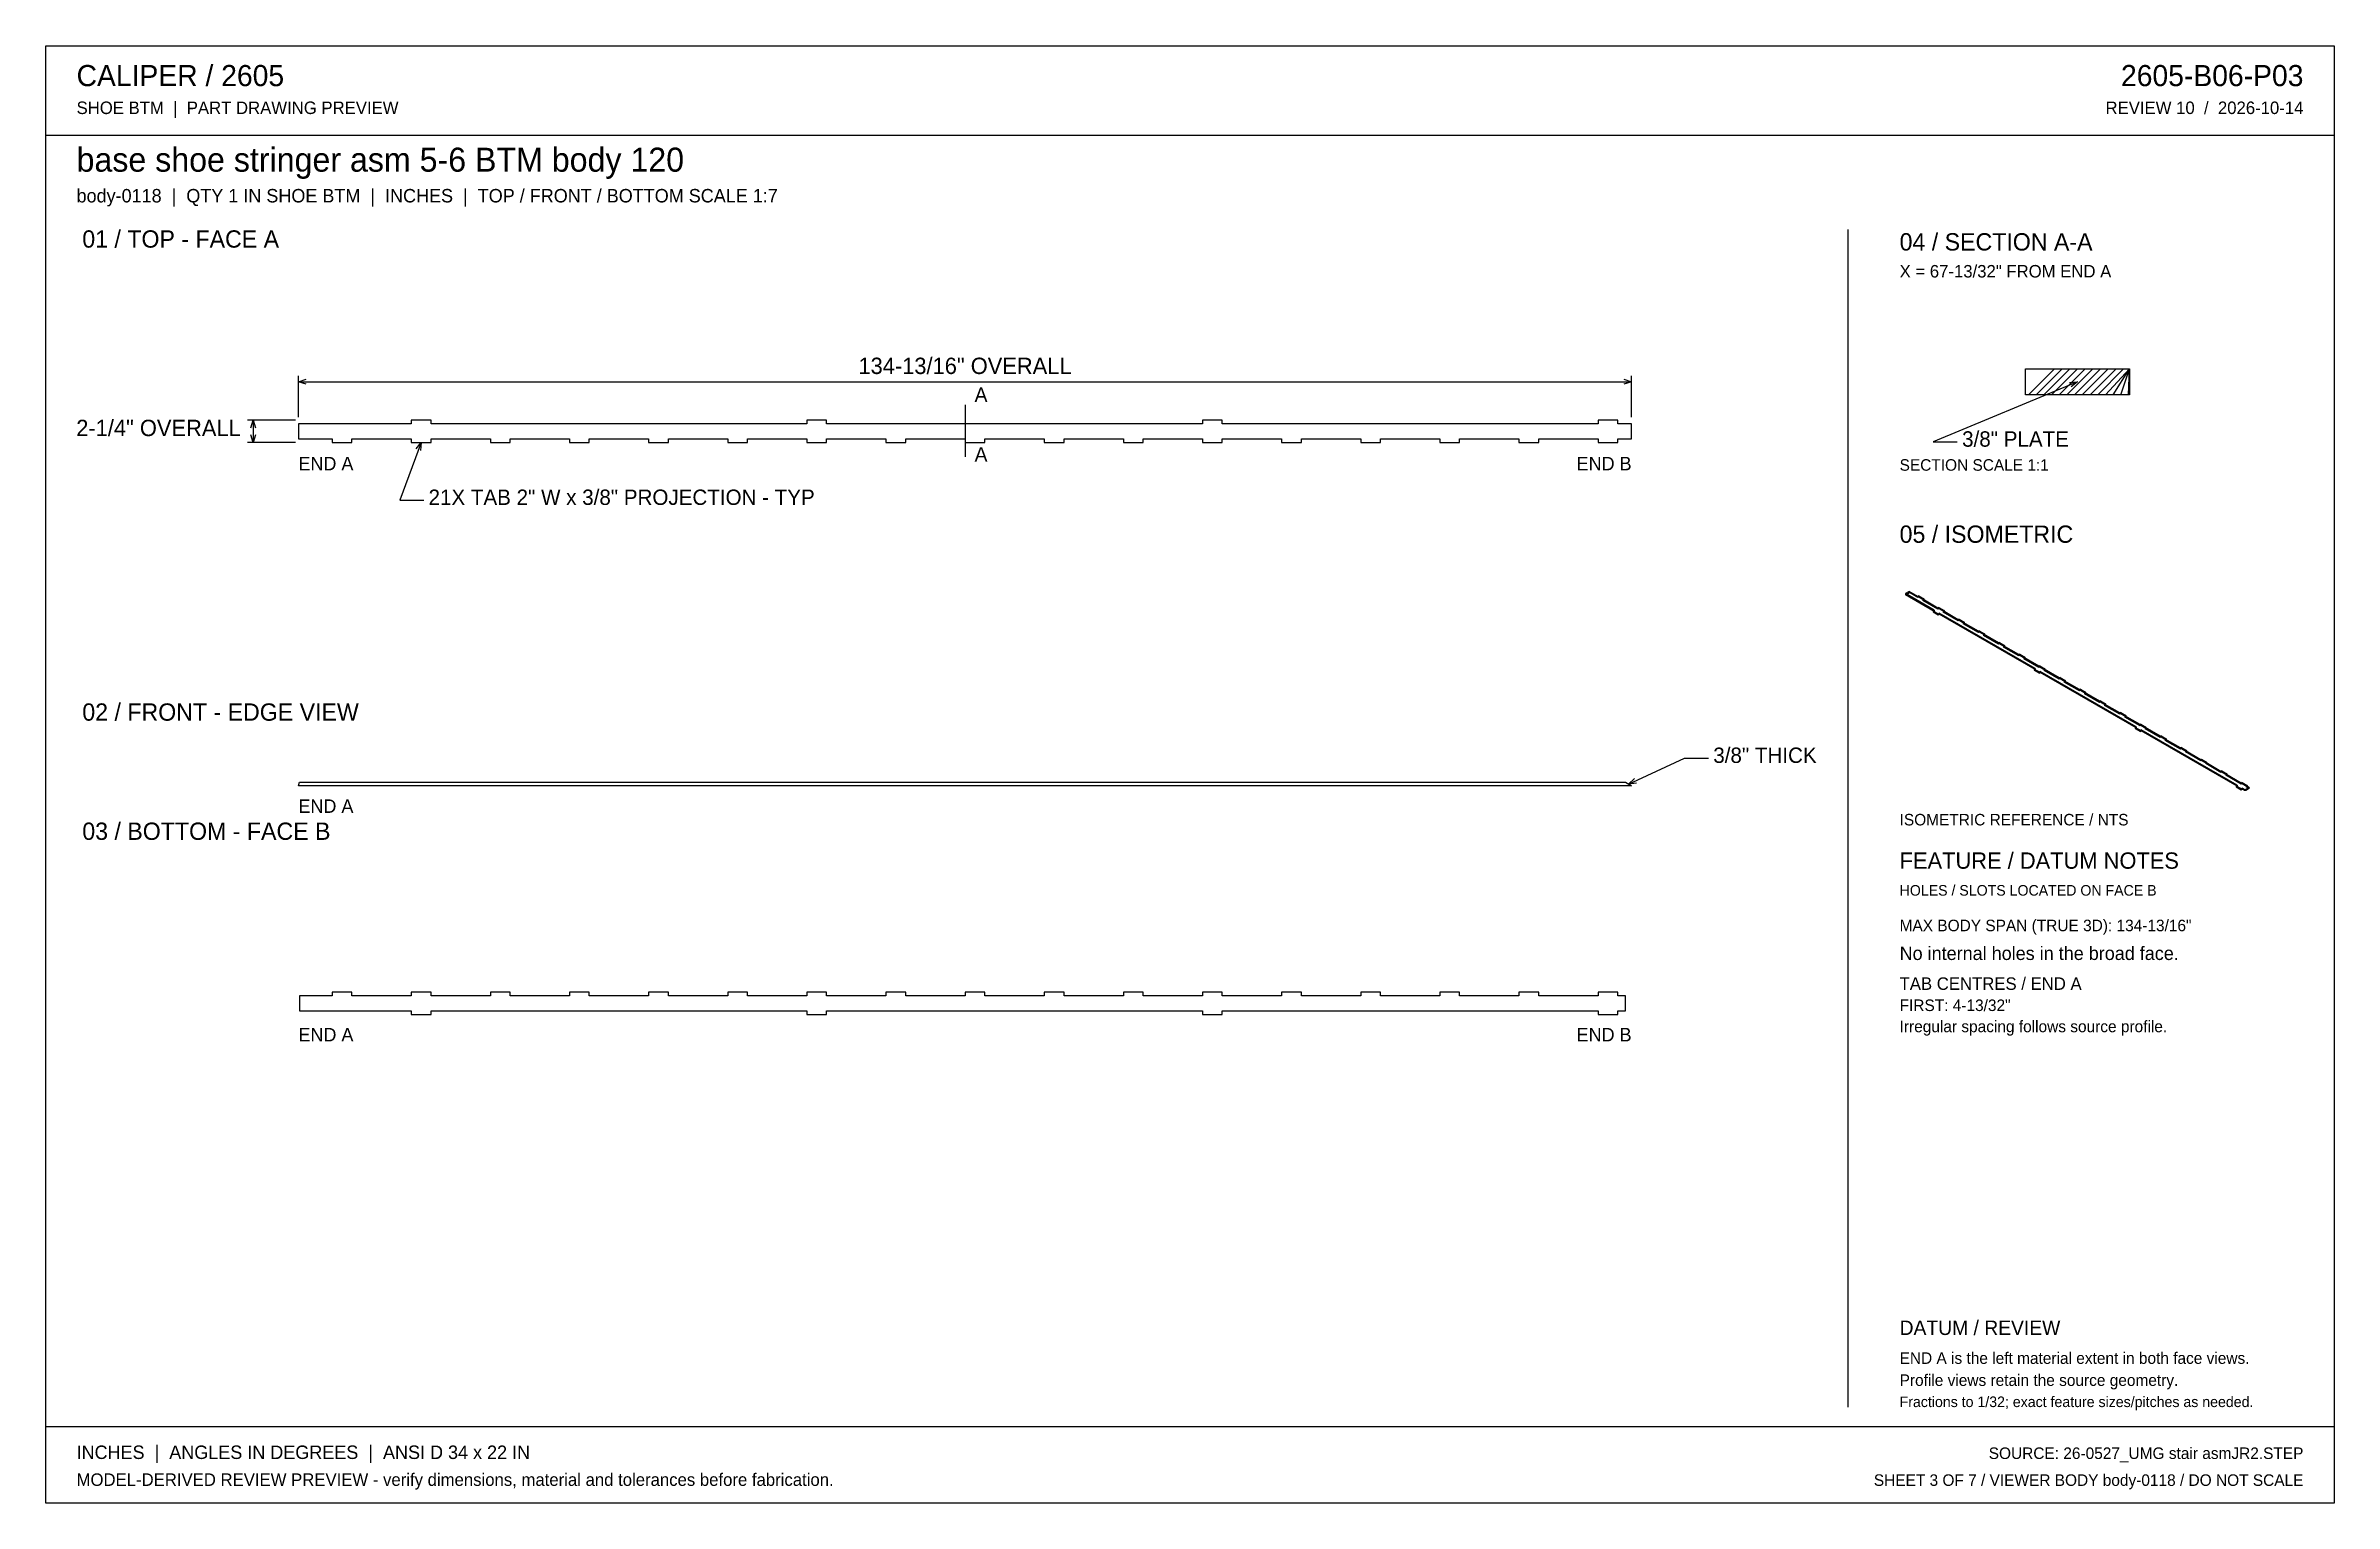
# Model space of a CAD drawing. Header units: inches. Extents: x 3 to 235, y 3 to 151.
import ezdxf
from ezdxf.enums import TextEntityAlignment as Align

# ---------------------------------------------------------------- set-up
doc = ezdxf.new("R2010")
doc.units = ezdxf.units.IN
doc.header["$MEASUREMENT"] = 0

msp = doc.modelspace()

# ---------------------------------------------------------------- linework, layer by layer
at = {"layer": 'ANNOTATION'}
for p, q in [((28.85, 113.13), (28.85, 117.31)), ((28.85, 116.72), (29.63, 116.97)), ((28.85, 116.72), (163.65, 116.72)), ((29.63, 116.48), (28.85, 116.72)), ((162.87, 116.97), (163.65, 116.72)), ((163.65, 116.72), (162.87, 116.48)), ((163.65, 113.13), (163.65, 117.31)), ((208.74, 116.72), (194.15, 110.64)), ((207.92, 116.64), (208.74, 116.72)), ((208.74, 116.72), (208.11, 116.19)), ((96.25, 114.39), (96.25, 109.13)), ((28.56, 112.83), (23.7, 112.83)), ((24.04, 112.06), (24.28, 112.83)), ((24.28, 110.58), (24.04, 111.36)), ((24.28, 112.83), (24.28, 110.58)), ((24.28, 112.83), (24.52, 112.06)), ((24.52, 111.36), (24.28, 110.58)), ((28.56, 110.58), (23.7, 110.58)), ((41.26, 110.58), (39.09, 104.75)), ((40.76, 109.94), (41.26, 110.58)), ((41.26, 110.58), (41.21, 109.77)), ((194.15, 110.64), (196.58, 110.64)), ((39.09, 104.75), (41.52, 104.75)), ((163.34, 76.03), (169, 78.65)), ((163.34, 76.03), (163.95, 76.58)), ((169, 78.65), (171.43, 78.65)), ((164.15, 76.14), (163.34, 76.03))]:
    msp.add_line(p, q, dxfattribs=at)
at = {"layer": 'OUTLINE'}
for p, q in [((3.31, 150.69), (234.69, 150.69)), ((3.31, 3.31), (3.31, 150.69)), ((234.69, 150.69), (234.69, 3.31)), ((3.31, 141.65), (234.69, 141.65)), ((185.5, 132.12), (185.5, 13.03)), ((203.49, 118.03), (213.99, 118.03)), ((203.49, 115.4), (203.49, 118.03)), ((203.78, 115.4), (206.4, 118.03)), ((204.56, 115.4), (207.18, 118.03)), ((205.33, 115.4), (207.96, 118.03)), ((206.11, 115.4), (208.74, 118.03)), ((206.89, 115.4), (209.51, 118.03)), ((207.67, 115.4), (210.29, 118.03)), ((208.44, 115.4), (211.07, 118.03)), ((209.22, 115.4), (211.85, 118.03)), ((210, 115.4), (212.63, 118.03)), ((210.78, 115.4), (213.4, 118.03)), ((211.56, 115.4), (213.99, 118.03)), ((212.33, 115.4), (213.99, 118.03)), ((213.11, 115.4), (213.99, 118.03)), ((213.89, 115.4), (213.99, 118.03)), ((213.99, 118.03), (213.99, 115.4)), ((213.99, 115.4), (203.49, 115.4)), ((40.26, 112.46), (28.85, 112.46)), ((28.85, 112.46), (28.85, 110.96)), ((42.26, 112.83), (40.26, 112.83)), ((40.26, 112.83), (40.26, 112.46)), ((42.26, 112.46), (42.26, 112.83)), ((80.26, 112.46), (42.26, 112.46)), ((82.26, 112.83), (80.26, 112.83)), ((80.26, 112.83), (80.26, 112.46)), ((82.26, 112.46), (82.26, 112.83)), ((120.26, 112.46), (82.26, 112.46)), ((122.26, 112.83), (120.26, 112.83)), ((120.26, 112.83), (120.26, 112.46)), ((122.26, 112.46), (122.26, 112.83)), ((160.26, 112.46), (122.26, 112.46)), ((162.26, 112.83), (160.26, 112.83)), ((160.26, 112.83), (160.26, 112.46)), ((162.26, 112.46), (162.26, 112.83)), ((163.65, 112.46), (162.26, 112.46)), ((163.65, 110.96), (163.65, 112.46)), ((28.85, 110.96), (32.26, 110.96)), ((32.26, 110.96), (32.26, 110.58)), ((32.26, 110.58), (34.26, 110.58)), ((34.26, 110.58), (34.26, 110.96)), ((34.26, 110.96), (40.26, 110.96)), ((40.26, 110.96), (40.26, 110.58)), ((40.26, 110.58), (42.26, 110.58)), ((42.26, 110.58), (42.26, 110.96)), ((42.26, 110.96), (48.26, 110.96)), ((48.26, 110.96), (48.26, 110.58)), ((48.26, 110.58), (50.26, 110.58)), ((50.26, 110.58), (50.26, 110.96)), ((50.26, 110.96), (56.26, 110.96)), ((56.26, 110.96), (56.26, 110.58)), ((56.26, 110.58), (58.26, 110.58)), ((58.26, 110.58), (58.26, 110.96)), ((58.26, 110.96), (64.26, 110.96)), ((64.26, 110.96), (64.26, 110.58)), ((64.26, 110.58), (66.26, 110.58)), ((66.26, 110.58), (66.26, 110.96)), ((66.26, 110.96), (72.26, 110.96)), ((72.26, 110.96), (72.26, 110.58)), ((72.26, 110.58), (74.26, 110.58)), ((74.26, 110.58), (74.26, 110.96)), ((74.26, 110.96), (80.26, 110.96)), ((80.26, 110.96), (80.26, 110.58)), ((80.26, 110.58), (82.26, 110.58)), ((82.26, 110.58), (82.26, 110.96)), ((82.26, 110.96), (88.26, 110.96)), ((88.26, 110.96), (88.26, 110.58)), ((88.26, 110.58), (90.26, 110.58)), ((90.26, 110.58), (90.26, 110.96)), ((90.26, 110.96), (96.26, 110.96)), ((96.26, 110.96), (96.26, 110.58)), ((96.26, 110.58), (98.26, 110.58)), ((98.26, 110.58), (98.26, 110.96)), ((98.26, 110.96), (104.26, 110.96)), ((104.26, 110.96), (104.26, 110.58)), ((104.26, 110.58), (106.26, 110.58)), ((106.26, 110.58), (106.26, 110.96)), ((106.26, 110.96), (112.26, 110.96)), ((112.26, 110.96), (112.26, 110.58)), ((112.26, 110.58), (114.26, 110.58)), ((114.26, 110.58), (114.26, 110.96)), ((114.26, 110.96), (120.26, 110.96)), ((120.26, 110.96), (120.26, 110.58)), ((120.26, 110.58), (122.26, 110.58)), ((122.26, 110.58), (122.26, 110.96)), ((122.26, 110.96), (128.26, 110.96)), ((128.26, 110.96), (128.26, 110.58)), ((128.26, 110.58), (130.26, 110.58)), ((130.26, 110.58), (130.26, 110.96)), ((130.26, 110.96), (136.26, 110.96)), ((136.26, 110.96), (136.26, 110.58)), ((136.26, 110.58), (138.26, 110.58)), ((138.26, 110.58), (138.26, 110.96)), ((138.26, 110.96), (144.26, 110.96)), ((144.26, 110.96), (144.26, 110.58)), ((144.26, 110.58), (146.26, 110.58)), ((146.26, 110.58), (146.26, 110.96)), ((146.26, 110.96), (152.26, 110.96)), ((152.26, 110.96), (152.26, 110.58)), ((152.26, 110.58), (154.26, 110.58)), ((154.26, 110.58), (154.26, 110.96)), ((154.26, 110.96), (160.26, 110.96)), ((160.26, 110.96), (160.26, 110.58)), ((160.26, 110.58), (162.26, 110.58)), ((162.26, 110.58), (162.26, 110.96)), ((162.26, 110.96), (163.65, 110.96)), ((191.72, 95.52), (191.33, 95.29)), ((191.33, 95.29), (191.36, 95.17)), ((194.25, 93.61), (191.33, 95.29)), ((191.36, 95.17), (191.74, 95.39)), ((194.25, 93.5), (191.36, 95.17)), ((192.59, 95.01), (191.72, 95.52)), ((191.74, 95.39), (191.72, 95.52)), ((192.59, 94.9), (191.74, 95.39)), ((192.68, 95.07), (192.59, 95.01)), ((192.59, 95.01), (192.59, 94.9)), ((192.68, 94.96), (192.59, 94.9)), ((192.68, 95.07), (193.19, 94.77)), ((192.68, 95.07), (192.68, 94.96)), ((192.68, 94.96), (193.19, 94.66)), ((193.19, 94.77), (193.1, 94.72)), ((193.1, 94.72), (193.1, 94.61)), ((194.63, 93.83), (193.1, 94.72)), ((193.19, 94.66), (193.1, 94.61)), ((194.63, 93.72), (193.1, 94.61)), ((193.19, 94.77), (193.19, 94.66)), ((194.15, 93.56), (194.25, 93.61)), ((194.15, 93.56), (194.66, 93.26)), ((194.15, 93.56), (194.15, 93.45)), ((194.15, 93.45), (194.25, 93.5)), ((194.15, 93.45), (194.66, 93.15)), ((194.25, 93.61), (194.25, 93.5)), ((194.73, 93.89), (194.63, 93.83)), ((194.63, 93.83), (194.63, 93.72)), ((194.73, 93.78), (194.63, 93.72)), ((194.66, 93.26), (194.76, 93.32)), ((194.66, 93.26), (194.66, 93.15)), ((194.66, 93.15), (194.76, 93.21)), ((194.73, 93.89), (194.73, 93.78)), ((194.73, 93.89), (195.24, 93.59)), ((194.73, 93.78), (195.24, 93.48)), ((194.76, 93.32), (194.76, 93.21)), ((204.46, 87.72), (194.76, 93.32)), ((204.46, 87.61), (194.76, 93.21)), ((195.24, 93.59), (195.14, 93.54)), ((196.67, 92.65), (195.14, 93.54)), ((195.14, 93.54), (195.14, 93.43)), ((195.24, 93.48), (195.14, 93.43)), ((196.67, 92.54), (195.14, 93.43)), ((195.24, 93.59), (195.24, 93.48)), ((196.77, 92.71), (196.67, 92.65)), ((196.67, 92.65), (196.67, 92.54)), ((196.77, 92.6), (196.67, 92.54)), ((196.77, 92.71), (197.28, 92.42)), ((196.77, 92.71), (196.77, 92.6)), ((196.77, 92.6), (197.28, 92.3)), ((197.28, 92.42), (197.18, 92.36)), ((197.18, 92.36), (197.18, 92.25)), ((198.72, 91.48), (197.18, 92.36)), ((197.28, 92.3), (197.18, 92.25)), ((198.72, 91.36), (197.18, 92.25)), ((197.28, 92.42), (197.28, 92.3)), ((198.81, 91.53), (198.72, 91.48)), ((198.72, 91.48), (198.72, 91.36)), ((198.81, 91.42), (198.72, 91.36)), ((198.81, 91.53), (198.81, 91.42)), ((198.81, 91.53), (199.32, 91.24)), ((198.81, 91.42), (199.32, 91.13)), ((199.32, 91.24), (199.23, 91.18)), ((200.76, 90.3), (199.23, 91.18)), ((199.23, 91.18), (199.23, 91.07)), ((199.32, 91.13), (199.23, 91.07)), ((200.76, 90.19), (199.23, 91.07)), ((199.32, 91.24), (199.32, 91.13)), ((200.85, 90.35), (200.76, 90.3)), ((200.76, 90.3), (200.76, 90.19)), ((200.85, 90.35), (201.36, 90.06)), ((200.85, 90.35), (200.85, 90.24)), ((200.85, 90.24), (200.76, 90.19)), ((200.85, 90.24), (201.36, 89.95)), ((201.36, 90.06), (201.27, 90)), ((202.8, 89.12), (201.27, 90)), ((201.27, 90), (201.27, 89.89)), ((201.36, 89.95), (201.27, 89.89)), ((202.8, 89.01), (201.27, 89.89)), ((201.36, 90.06), (201.36, 89.95)), ((202.9, 89.17), (202.8, 89.12)), ((202.8, 89.12), (202.8, 89.01)), ((202.9, 89.06), (202.8, 89.01)), ((202.9, 89.17), (203.41, 88.88)), ((202.9, 89.17), (202.9, 89.06)), ((202.9, 89.06), (203.41, 88.77)), ((203.41, 88.88), (203.31, 88.82)), ((203.31, 88.82), (203.31, 88.71)), ((204.84, 87.94), (203.31, 88.82)), ((203.41, 88.77), (203.31, 88.71)), ((204.84, 87.83), (203.31, 88.71)), ((203.41, 88.88), (203.41, 88.77)), ((204.94, 87.99), (204.84, 87.94)), ((204.84, 87.94), (204.84, 87.83)), ((204.94, 87.99), (205.45, 87.7)), ((204.94, 87.99), (204.94, 87.88)), ((204.37, 87.66), (204.46, 87.72)), ((204.37, 87.66), (204.37, 87.55)), ((204.37, 87.66), (204.88, 87.37)), ((204.37, 87.55), (204.46, 87.61)), ((204.37, 87.55), (204.88, 87.25)), ((204.46, 87.72), (204.46, 87.61)), ((204.94, 87.88), (204.84, 87.83)), ((204.88, 87.37), (204.97, 87.42)), ((204.88, 87.37), (204.88, 87.25)), ((204.88, 87.25), (204.97, 87.31)), ((204.94, 87.88), (205.45, 87.59)), ((204.97, 87.42), (204.97, 87.31)), ((214.67, 81.82), (204.97, 87.42)), ((214.67, 81.71), (204.97, 87.31)), ((205.45, 87.7), (205.35, 87.64)), ((206.89, 86.76), (205.35, 87.64)), ((205.35, 87.64), (205.35, 87.53)), ((205.45, 87.59), (205.35, 87.53)), ((206.89, 86.65), (205.35, 87.53)), ((205.45, 87.7), (205.45, 87.59)), ((206.98, 86.81), (206.89, 86.76)), ((206.89, 86.76), (206.89, 86.65)), ((206.98, 86.7), (206.89, 86.65)), ((206.98, 86.81), (206.98, 86.7)), ((206.98, 86.81), (207.49, 86.52)), ((206.98, 86.7), (207.49, 86.41)), ((207.49, 86.52), (207.4, 86.46)), ((208.93, 85.58), (207.4, 86.46)), ((207.4, 86.46), (207.4, 86.35)), ((207.49, 86.41), (207.4, 86.35)), ((208.93, 85.47), (207.4, 86.35)), ((207.49, 86.52), (207.49, 86.41)), ((209.03, 85.63), (208.93, 85.58)), ((209.03, 85.63), (209.54, 85.34)), ((209.03, 85.63), (209.03, 85.52)), ((208.93, 85.58), (208.93, 85.47)), ((209.03, 85.52), (208.93, 85.47)), ((209.03, 85.52), (209.54, 85.23)), ((209.54, 85.34), (209.44, 85.28)), ((210.97, 84.4), (209.44, 85.28)), ((209.44, 85.28), (209.44, 85.17)), ((209.54, 85.23), (209.44, 85.17)), ((210.97, 84.29), (209.44, 85.17)), ((209.54, 85.34), (209.54, 85.23)), ((211.07, 84.45), (210.97, 84.4)), ((210.97, 84.4), (210.97, 84.29)), ((211.07, 84.34), (210.97, 84.29)), ((211.07, 84.45), (211.58, 84.16)), ((211.07, 84.45), (211.07, 84.34)), ((211.07, 84.34), (211.58, 84.05)), ((211.58, 84.16), (211.48, 84.1)), ((213.02, 83.22), (211.48, 84.1)), ((211.48, 84.1), (211.48, 83.99)), ((211.58, 84.05), (211.48, 83.99)), ((213.02, 83.11), (211.48, 83.99)), ((211.58, 84.16), (211.58, 84.05)), ((213.11, 83.27), (213.02, 83.22)), ((213.02, 83.22), (213.02, 83.11)), ((213.11, 83.16), (213.02, 83.11)), ((213.11, 83.27), (213.11, 83.16)), ((213.11, 83.27), (213.62, 82.98)), ((213.11, 83.16), (213.62, 82.87)), ((213.62, 82.98), (213.53, 82.92)), ((213.53, 82.92), (213.53, 82.81)), ((215.06, 82.04), (213.53, 82.92)), ((213.62, 82.87), (213.53, 82.81)), ((215.06, 81.93), (213.53, 82.81)), ((213.62, 82.98), (213.62, 82.87)), ((214.58, 81.76), (214.67, 81.82)), ((214.58, 81.76), (215.09, 81.47)), ((214.58, 81.76), (214.58, 81.65)), ((214.58, 81.65), (214.67, 81.71)), ((214.58, 81.65), (215.09, 81.36)), ((214.67, 81.82), (214.67, 81.71)), ((215.15, 82.09), (215.06, 82.04)), ((215.06, 82.04), (215.06, 81.93)), ((215.15, 81.98), (215.06, 81.93)), ((215.09, 81.47), (215.19, 81.52)), ((215.09, 81.47), (215.09, 81.36)), ((215.09, 81.36), (215.19, 81.41)), ((215.15, 82.09), (215.66, 81.8)), ((215.15, 82.09), (215.15, 81.98)), ((215.15, 81.98), (215.66, 81.69)), ((215.19, 81.52), (215.19, 81.41)), ((224.89, 75.92), (215.19, 81.52)), ((224.89, 75.81), (215.19, 81.41)), ((215.66, 81.8), (215.57, 81.74)), ((215.57, 81.74), (215.57, 81.63)), ((217.1, 80.86), (215.57, 81.74)), ((215.66, 81.69), (215.57, 81.63)), ((217.1, 80.75), (215.57, 81.63)), ((215.66, 81.8), (215.66, 81.69)), ((217.2, 80.92), (217.1, 80.86)), ((217.1, 80.86), (217.1, 80.75)), ((217.2, 80.8), (217.1, 80.75)), ((217.2, 80.92), (217.2, 80.8)), ((217.2, 80.92), (217.71, 80.62)), ((217.2, 80.8), (217.71, 80.51)), ((217.71, 80.62), (217.61, 80.57)), ((219.14, 79.68), (217.61, 80.57)), ((217.61, 80.57), (217.61, 80.45)), ((217.71, 80.51), (217.61, 80.45)), ((219.14, 79.57), (217.61, 80.45)), ((217.71, 80.62), (217.71, 80.51)), ((219.24, 79.74), (219.14, 79.68)), ((219.14, 79.68), (219.14, 79.57)), ((219.24, 79.63), (219.14, 79.57)), ((219.24, 79.74), (219.24, 79.63)), ((219.24, 79.74), (219.75, 79.44)), ((219.24, 79.63), (219.75, 79.33)), ((219.75, 79.44), (219.65, 79.39)), ((221.19, 78.5), (219.65, 79.39)), ((219.65, 79.39), (219.65, 79.28)), ((219.75, 79.33), (219.65, 79.28)), ((221.19, 78.39), (219.65, 79.28)), ((219.75, 79.44), (219.75, 79.33)), ((221.28, 78.56), (221.19, 78.5)), ((221.19, 78.5), (221.19, 78.39)), ((221.28, 78.45), (221.19, 78.39)), ((221.28, 78.56), (221.79, 78.26)), ((221.28, 78.56), (221.28, 78.45)), ((221.28, 78.45), (221.79, 78.15)), ((221.79, 78.26), (221.7, 78.21)), ((221.7, 78.21), (221.7, 78.1)), ((223.23, 77.32), (221.7, 78.21)), ((221.79, 78.15), (221.7, 78.1)), ((223.23, 77.21), (221.7, 78.1)), ((221.79, 78.26), (221.79, 78.15)), ((223.33, 77.38), (223.23, 77.32)), ((223.23, 77.32), (223.23, 77.21)), ((223.33, 77.27), (223.23, 77.21)), ((223.33, 77.38), (223.84, 77.08)), ((223.33, 77.38), (223.33, 77.27)), ((223.33, 77.27), (223.84, 76.97)), ((223.84, 77.08), (223.74, 77.03)), ((225.27, 76.14), (223.74, 77.03)), ((223.74, 77.03), (223.74, 76.92)), ((223.84, 76.97), (223.74, 76.92)), ((225.27, 76.03), (223.74, 76.92)), ((223.84, 77.08), (223.84, 76.97)), ((28.85, 75.85), (28.95, 76.22)), ((163.65, 75.85), (28.85, 75.85)), ((28.95, 76.22), (163.04, 76.22)), ((163.04, 76.22), (163.65, 75.85)), ((224.79, 75.87), (224.89, 75.92)), ((224.79, 75.87), (225.3, 75.57)), ((224.79, 75.87), (224.79, 75.76)), ((224.79, 75.76), (224.89, 75.81)), ((224.79, 75.76), (225.3, 75.46)), ((224.89, 75.92), (224.89, 75.81)), ((225.37, 76.2), (225.27, 76.14)), ((225.27, 76.14), (225.27, 76.03)), ((225.37, 76.09), (225.27, 76.03)), ((225.3, 75.57), (225.4, 75.63)), ((225.3, 75.57), (225.3, 75.46)), ((225.3, 75.46), (225.4, 75.52)), ((225.37, 76.2), (225.88, 75.9)), ((225.37, 76.2), (225.37, 76.09)), ((225.37, 76.09), (225.88, 75.79)), ((225.76, 75.42), (225.4, 75.63)), ((225.4, 75.63), (225.4, 75.52)), ((225.6, 75.4), (225.4, 75.52)), ((225.98, 75.62), (225.6, 75.4)), ((225.6, 75.4), (225.76, 75.42)), ((225.76, 75.42), (226.14, 75.64)), ((225.88, 75.9), (225.78, 75.85)), ((226.14, 75.64), (225.78, 75.85)), ((225.78, 75.85), (225.78, 75.74)), ((225.88, 75.79), (225.78, 75.74)), ((225.98, 75.62), (225.78, 75.74)), ((225.88, 75.9), (225.88, 75.79)), ((225.98, 75.62), (226.14, 75.64)), ((32.26, 54.61), (28.95, 54.61)), ((28.95, 54.61), (28.95, 53.11)), ((34.26, 54.99), (32.26, 54.99)), ((32.26, 54.99), (32.26, 54.61)), ((34.26, 54.61), (34.26, 54.99)), ((40.26, 54.61), (34.26, 54.61)), ((42.26, 54.99), (40.26, 54.99)), ((40.26, 54.99), (40.26, 54.61)), ((42.26, 54.61), (42.26, 54.99)), ((48.26, 54.61), (42.26, 54.61)), ((50.26, 54.99), (48.26, 54.99)), ((48.26, 54.99), (48.26, 54.61)), ((50.26, 54.61), (50.26, 54.99)), ((56.26, 54.61), (50.26, 54.61)), ((58.26, 54.99), (56.26, 54.99)), ((56.26, 54.99), (56.26, 54.61)), ((58.26, 54.61), (58.26, 54.99)), ((64.26, 54.61), (58.26, 54.61)), ((66.26, 54.99), (64.26, 54.99)), ((64.26, 54.99), (64.26, 54.61)), ((66.26, 54.61), (66.26, 54.99)), ((72.26, 54.61), (66.26, 54.61)), ((74.26, 54.99), (72.26, 54.99)), ((72.26, 54.99), (72.26, 54.61)), ((74.26, 54.61), (74.26, 54.99)), ((80.26, 54.61), (74.26, 54.61)), ((82.26, 54.99), (80.26, 54.99)), ((80.26, 54.99), (80.26, 54.61)), ((82.26, 54.61), (82.26, 54.99)), ((88.26, 54.61), (82.26, 54.61)), ((90.26, 54.99), (88.26, 54.99)), ((88.26, 54.99), (88.26, 54.61)), ((90.26, 54.61), (90.26, 54.99)), ((96.26, 54.61), (90.26, 54.61)), ((98.26, 54.99), (96.26, 54.99)), ((96.26, 54.99), (96.26, 54.61)), ((98.26, 54.61), (98.26, 54.99)), ((104.26, 54.61), (98.26, 54.61)), ((106.26, 54.99), (104.26, 54.99)), ((104.26, 54.99), (104.26, 54.61)), ((106.26, 54.61), (106.26, 54.99)), ((112.26, 54.61), (106.26, 54.61)), ((114.26, 54.99), (112.26, 54.99)), ((112.26, 54.99), (112.26, 54.61)), ((114.26, 54.61), (114.26, 54.99)), ((120.26, 54.61), (114.26, 54.61)), ((122.26, 54.99), (120.26, 54.99)), ((120.26, 54.99), (120.26, 54.61)), ((122.26, 54.61), (122.26, 54.99)), ((128.26, 54.61), (122.26, 54.61)), ((130.26, 54.99), (128.26, 54.99)), ((128.26, 54.99), (128.26, 54.61)), ((130.26, 54.61), (130.26, 54.99)), ((136.26, 54.61), (130.26, 54.61)), ((138.26, 54.99), (136.26, 54.99)), ((136.26, 54.99), (136.26, 54.61)), ((138.26, 54.61), (138.26, 54.99)), ((144.26, 54.61), (138.26, 54.61)), ((146.26, 54.99), (144.26, 54.99)), ((144.26, 54.99), (144.26, 54.61)), ((146.26, 54.61), (146.26, 54.99)), ((152.26, 54.61), (146.26, 54.61)), ((154.26, 54.99), (152.26, 54.99)), ((152.26, 54.99), (152.26, 54.61)), ((154.26, 54.61), (154.26, 54.99)), ((160.26, 54.61), (154.26, 54.61)), ((162.26, 54.99), (160.26, 54.99)), ((160.26, 54.99), (160.26, 54.61)), ((162.26, 54.61), (162.26, 54.99)), ((163.04, 54.61), (162.26, 54.61)), ((163.04, 53.11), (163.04, 54.61)), ((28.95, 53.11), (40.26, 53.11)), ((40.26, 53.11), (40.26, 52.74)), ((40.26, 52.74), (42.26, 52.74)), ((42.26, 52.74), (42.26, 53.11)), ((42.26, 53.11), (80.26, 53.11)), ((80.26, 53.11), (80.26, 52.74)), ((80.26, 52.74), (82.26, 52.74)), ((82.26, 53.11), (120.26, 53.11)), ((82.26, 52.74), (82.26, 53.11)), ((120.26, 53.11), (120.26, 52.74)), ((120.26, 52.74), (122.26, 52.74)), ((122.26, 52.74), (122.26, 53.11)), ((122.26, 53.11), (160.26, 53.11)), ((160.26, 53.11), (160.26, 52.74)), ((160.26, 52.74), (162.26, 52.74)), ((162.26, 52.74), (162.26, 53.11)), ((162.26, 53.11), (163.04, 53.11)), ((3.31, 11.08), (234.69, 11.08)), ((234.69, 3.31), (3.31, 3.31))]:
    msp.add_line(p, q, dxfattribs=at)

# ---------------------------------------------------------------- texts
at = {"layer": 'ANNOTATION'}
for s, height, p in [('CALIPER / 2605', 2.1389, (6.42, 146.61)), ('SHOE BTM  |  PART DRAWING PREVIEW', 1.2639, (6.42, 143.79)), ('base shoe stringer asm 5-6 BTM body 120', 2.4306, (6.42, 137.96)), ('body-0118  |  QTY 1 IN SHOE BTM  |  INCHES  |  TOP / FRONT / BOTTOM SCALE 1:7', 1.3611, (6.42, 134.85)), ('01 / TOP - FACE A', 1.75, (7, 130.28)), ('04 / SECTION A-A', 1.75, (190.75, 129.99)), ('X = 67-13/32" FROM END A', 1.2639, (190.75, 127.26)), ('A', 1.46, (97.22, 114.68)), ('3/8" PLATE', 1.556, (197.07, 110.15)), ('END A', 1.361, (28.85, 107.76)), ('A', 1.46, (97.22, 108.64)), ('SECTION SCALE 1:1', 1.1667, (190.75, 107.72)), ('21X TAB 2" W x 3/8" PROJECTION - TYP', 1.5556, (42.01, 104.26)), ('05 / ISOMETRIC', 1.75, (190.75, 100.43)), ('02 / FRONT - EDGE VIEW', 1.75, (7, 82.44)), ('3/8" THICK', 1.556, (171.91, 78.17)), ('END A', 1.361, (28.85, 73.12)), ('03 / BOTTOM - FACE B', 1.75, (7, 70.39)), ('ISOMETRIC REFERENCE / NTS', 1.1667, (190.75, 71.85)), ('FEATURE / DATUM NOTES', 1.6528, (190.75, 67.47)), ('HOLES / SLOTS LOCATED ON FACE B', 1.0694, (190.75, 64.75)), ('MAX BODY SPAN (TRUE 3D): 134-13/16"', 1.1667, (190.75, 61.15)), ('No internal holes in the broad face.', 1.3611, (190.75, 58.24)), ('TAB CENTRES / END A', 1.2639, (190.75, 55.22)), ('FIRST: 4-13/32"', 1.1667, (190.75, 53.08)), ('END A', 1.361, (28.85, 50.01)), ('Irregular spacing follows source profile.', 1.1667, (190.75, 50.94)), ('DATUM / REVIEW', 1.4583, (190.75, 20.32)), ('END A is the left material extent in both face views.', 1.1667, (190.75, 17.4)), ('Profile views retain the source geometry.', 1.1667, (190.75, 15.17)), ('Fractions to 1/32; exact feature sizes/pitches as needed.', 1.0694, (190.75, 13.03)), ('INCHES  |  ANGLES IN DEGREES  |  ANSI D 34 x 22 IN', 1.3611, (6.42, 7.78)), ('MODEL-DERIVED REVIEW PREVIEW - verify dimensions, material and tolerances before fabrication.', 1.2639, (6.42, 5.06))]:
    msp.add_text(s, height=height, dxfattribs=at).set_placement(p)
for s, height, p in [('2605-B06-P03', 2.1389, (231.58, 146.61)), ('REVIEW 10  /  2026-10-14', 1.2639, (231.58, 143.79)), ('2-1/4" OVERALL', 1.6528, (23.02, 111.22)), ('END B', 1.361, (163.65, 107.76)), ('END B', 1.361, (163.65, 50.01)), ('SOURCE: 26-0527_UMG stair asmJR2.STEP', 1.1667, (231.58, 7.78)), ('SHEET 3 OF 7 / VIEWER BODY body-0118 / DO NOT SCALE', 1.1667, (231.58, 5.06))]:
    msp.add_text(s, height=height, dxfattribs=at).set_placement(p, align=Align.RIGHT)
msp.add_text('134-13/16" OVERALL', height=1.6528, dxfattribs=at).set_placement((96.25, 117.5), align=Align.CENTER)

doc.saveas('drawing.dxf')
